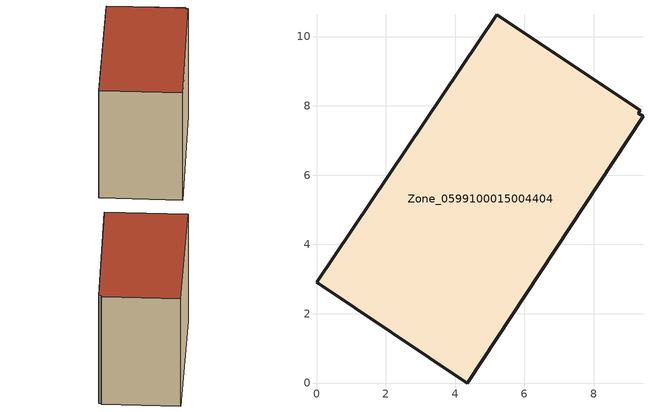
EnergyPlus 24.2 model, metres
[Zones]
Zone_0599100015004404
 floor ground (C_G): 0,2.91 5.2,10.62 9.34,7.88 9.29,7.79 9.43,7.71 4.35,0 z0.69
 wall outside (C_F): 0,2.91 4.35,0 9.43,7.71 9.29,7.79 9.34,7.88 5.2,10.62 0,2.91 z0.69:8.79
 roof outside (C_R): 5.2,10.62 0,2.91 4.35,0 9.43,7.71 9.29,7.79 9.34,7.88 z8.79
[BUILDING]
Pand.0599100015004404: North Axis=0; Terrain=City; Loads Convergence Tolerance Value=0.04; Temperature Convergence Tolerance Value=0.4; Solar Distribution=FullExterior; Maximum Number of Warmup Days=25; Minimum Number of Warmup Days=1
[Site:Location]
Rotterdam.The.Hague.AP_ZH_NLD Design_Conditions: Latitude=51.96; Longitude=4.45; Time Zone=1; Elevation=-4.5
[SITE:GROUNDTEMPERATURE:BUILDINGSURFACE]
18, 18, 18, 18, 18, 18, 18, 18, 18, 18, 18, 18
[MATERIAL] Thermal Absorptance=0.9; Solar Absorptance=0.7; Visible Absorptance=0.7
Name | Roughness | Thickness | Conductivity | Density | Specific Heat
G.TI.1975-1991 | MediumSmooth | 0.15 | 0.288461 | 540 | 1210
F.TI.1975-1991 | Rough | 0.3 | 0.230769 | 1920 | 840
R.TI.1975-1991 | MediumRough | 0.2 | 0.153846 | 1500 | 1000
[CONSTRUCTION]
C_G: G.TI.1975-1991
C_F: F.TI.1975-1991
C_R: R.TI.1975-1991
[ZONE]
Zone_0599100015004404: Type=1; Multiplier=1; Ceiling Height=Autocalculate; Volume=Autocalculate; Floor Area=autocalculate; Part of Total Floor Area=Yes
[ZONEINFILTRATION:DESIGNFLOWRATE]
Infil_Zone_0599100015004404: Zone or ZoneList or Space or SpaceList=Zone_0599100015004404; Schedule=AlwaysOn; Design Flow Rate Calculation Method=Flow/Area; Flow Rate per Floor Area=0.003; Constant Term Coefficient=1; Temperature Term Coefficient=0; Velocity Term Coefficient=0; Velocity Squared Term Coefficient=0
[HVACTEMPLATE:ZONE:IDEALLOADSAIRSYSTEM]
Zone_0599100015004404: Maximum Heating Supply Air Temperature=50; Minimum Cooling Supply Air Temperature=13; Maximum Heating Supply Air Humidity Ratio=0.0156; Minimum Cooling Supply Air Humidity Ratio=0.0077; Heating Limit=NoLimit; Cooling Limit=NoLimit; Dehumidification Control Type=ConstantSensibleHeatRatio; Cooling Sensible Heat Ratio=0.7; Dehumidification Setpoint=60; Humidification Control Type=None; Humidification Setpoint=30; Outdoor Air Method=None; Outdoor Air Flow Rate per Person=0.00944; Outdoor Air Flow Rate per Zone Floor Area=0; Outdoor Air Flow Rate per Zone=0; Demand Controlled Ventilation Type=None; Outdoor Air Economizer Type=NoEconomizer; Heat Recovery Type=None; Sensible Heat Recovery Effectiveness=0.7; Latent Heat Recovery Effectiveness=0.65
[ZONECONTROL:THERMOSTAT]
ThermostatControl_Zone_0599100015004404: Zone or ZoneList=Zone_0599100015004404; Control Type Schedule=DualSetpointControlType; Control 1=Thermostat_Zone_0599100015004404; Temperature Difference Between Cutout And Setpoint=0
[THERMOSTATSETPOINT:DUALSETPOINT]
Thermostat_Zone_0599100015004404: Heating Setpoint Temperature Schedule=HeatingSetpoint_Zone_0599100015004404; Cooling Setpoint Temperature Schedule=CoolingSetpoint_Zone_0599100015004404
[SCHEDULE:COMPACT]
HeatingSetpoint_Zone_0599100015004404: Through: 12/31, For: AllDays, Until: 24:00, 21
CoolingSetpoint_Zone_0599100015004404: Through: 12/31, For: AllDays, Until: 24:00, 24
DualSetpointControlType: Through: 12/31, For: AllDays, Until: 24:00, 4
AlwaysOn: Through: 12/31, For: AllDays, Until: 24:00, 1
